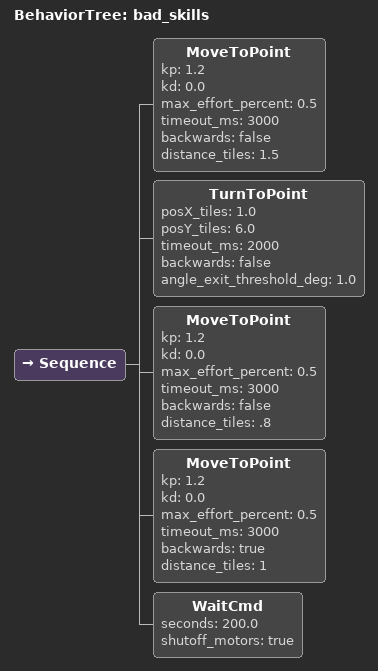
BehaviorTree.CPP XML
<?xml version="1.0" encoding="UTF-8"?>
<root BTCPP_format="4">
  <BehaviorTree ID="bad_skills">
    <Sequence>
      <MoveToPoint kp="1.2"
          kd="0.0"
          max_effort_percent="0.5"
          timeout_ms="3000"
          backwards="false"
          distance_tiles="1.5"/>
        <TurnToPoint posX_tiles="1.0"
        posY_tiles="6.0"
        timeout_ms="2000"
        backwards="false"
        angle_exit_threshold_deg="1.0"/>

        <MoveToPoint kp="1.2"
          kd="0.0"
          max_effort_percent="0.5"
          timeout_ms="3000"
          backwards="false"
          distance_tiles=".8"/>
        wait for a little bit
        <MoveToPoint kp="1.2"
          kd="0.0"
          max_effort_percent="0.5"
          timeout_ms="3000"
          backwards="true"
          distance_tiles="1"/>
      <WaitCmd seconds="200.0"
        shutoff_motors="true"/>
    </Sequence>
  </BehaviorTree>
</root>
